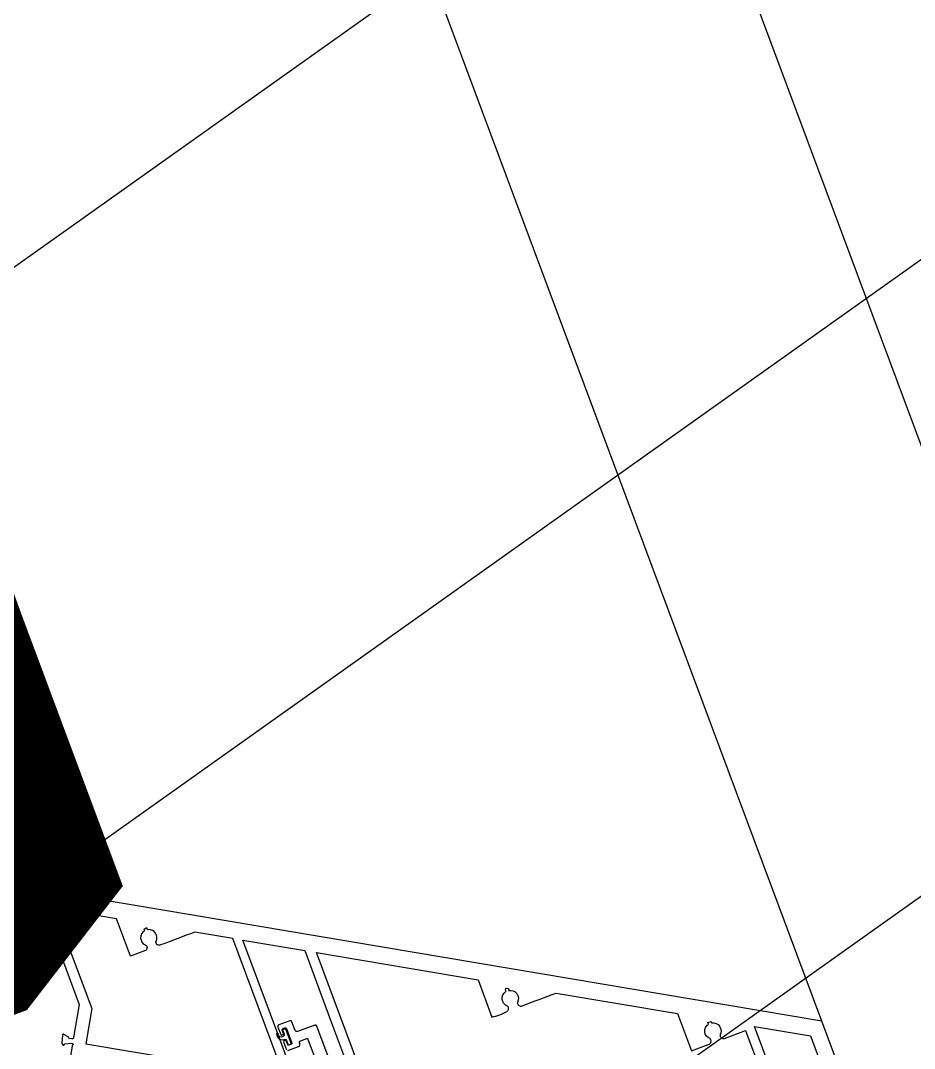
# Model space of a CAD drawing. Extents: x 12199666 to 24617114, y 1197707 to 2548648.
# Drawn here: x 12291274.5 to 12291547.8, y 1276846.9 to 1277161.4 of the extents above; entities that cross this region are included whole.
import ezdxf

# ---------------------------------------------------------------- set-up
doc = ezdxf.new("R2010")
doc.units = 0
doc.header["$LTSCALE"] = 10
doc.header["$MEASUREMENT"] = 0
doc.layers.add('TX-PLAN-T1-F11$0$_EDO-ALUMINIUM-SECTION', color=90, linetype='Continuous', lineweight=30)
doc.layers.add('TX-PLAN-T1-F11$0$板边线', color=36, linetype='Continuous', lineweight=30)
doc.layers.add('TX-PLAN-T1-F11$0$bangong', color=5, linetype='Continuous', true_color=0x0000ff)
for name, color, linetype in [('TX-PLAN-T1-F11$0$F-Alum', 4, 'Continuous'), ('TX-PLAN-T1-F11$0$F-concrete', 7, 'Continuous'), ('TX-PLAN-T1-F11$0$F-Gaskets', 8, 'Continuous'), ('TX-PLAN-T1-F11$0$F-Glass', 5, 'Continuous'), ('TX-PLAN-T1-F11$0$F-seslants', 8, 'Continuous'), ('TX-PLAN-T1-F11$0$F_MISC', 8, 'Continuous'), ('TX-PLAN-T1-F11$0$GLAZING', 8, 'Continuous'), ('TX-PLAN-T1-F11$0$TC', 4, 'Continuous')]:
    doc.layers.add(name, color=color, linetype=linetype)

# ---------------------------------------------------------------- blocks, each defined once
blk = doc.blocks.new('TX-PLAN-T1-F11$0$A$C57E61DF8')
at = {"layer": 'TX-PLAN-T1-F11$0$GLAZING'}
h = blk.add_hatch(dxfattribs=at)
h.set_pattern_fill('ANSI37', color=256, scale=10)
h.set_pattern_definition([(45, (33510.59369597723, 50850.56907076713), (-0.8838834764831844, 0.8838834764831844), []), (135, (33510.59369597723, 50850.56907076713), (-0.8838834764831844, -0.8838834764831843), [])])
h.paths.add_polyline_path([(0, -11.16902688858681), (-0.2901045945036458, -10.95144844270544), (-0.652735337644117, -10.1536608078095), (-0.9428399321477627, -10.0086085105504), (-1.305470675288234, -10.1536608078095), (-1.59557526979188, -10.95144844270544), (-1.958206012932351, -11.16902688858681), (-2.320836756065546, -10.95144844270544), (-2.610941350576468, -10.1536608078095), (-2.973572093709663, -10.0086085105504), (-3.336202836850134, -10.1536608078095), (-3.62630743135378, -10.95144844270544), (-3.988938174494251, -11.16902688858681), (-4.279042768997897, -10.95144844270544), (-5.004304255271563, -10.0086085105504), (-5.511987295663857, -10.66134384819452), (-6.164722633307974, -11.16902688858681), (-6.599879525070719, -11.16902688858681), (-6.889984119574365, -11.02397459133499), (-6.962510268203914, -10.80639614545362), (-6.309774930559797, -10.08113465917995), (-5.65703959291568, -8.703137835262169), (-5.584513444286131, -8.195454794869875), (-5.439461147034308, -3.481255134109233), (-5.149356552523386, -3.191150539598311), (-2.103258310184174, -3.191150539598311), (-2.103258310184174, -1.958206012939627), (-2.175784458813723, -1.740627567058254), (-3.191150539591035, -1.595575269799156), (-3.263676688220585, -1.377996823917783), (-3.191150539591035, -1.160418378036411), (-1.958206012932351, 0), (0, 0), (2.0307321615619, 0), (3.263676688227861, -1.160418378036411), (3.336202836850134, -1.377996823917783), (3.191150539598311, -1.595575269799156), (2.248310607443273, -1.740627567058254), (2.10325831019145, -1.958206012939627), (2.10325831019145, -3.191150539598311), (4.424095066256996, -3.191150539598311), (4.714199660767918, -3.481255134109233), (4.714199660767918, -10.0086085105504), (4.351568917634722, -10.95144844270544), (3.988938174494251, -11.16902688858681), (4.061464323123801, -11.16902688858681), (3.698833579990605, -10.95144844270544), (3.336202836850134, -10.1536608078095), (3.046098242346488, -10.0086085105504), (2.683467499206017, -10.1536608078095), (2.393362904702371, -10.95144844270544), (2.0307321615619, -11.16902688858681), (1.668101418428705, -10.95144844270544), (1.377996823917783, -10.1536608078095), (1.015366080784588, -10.0086085105504), (0.652735337644117, -10.1536608078095), (0.3626307431404712, -10.95144844270544)])
at = {"layer": 'TX-PLAN-T1-F11$0$GLAZING', "flags": 128}
blk.add_lwpolyline([(0, -11.16902688858681), (-0.2901045945036458, -10.95144844270544), (-0.652735337644117, -10.1536608078095), (-0.9428399321477627, -10.0086085105504), (-1.305470675288234, -10.1536608078095), (-1.59557526979188, -10.95144844270544), (-1.958206012932351, -11.16902688858681), (-2.320836756065546, -10.95144844270544), (-2.610941350576468, -10.1536608078095), (-2.973572093709663, -10.0086085105504), (-3.336202836850134, -10.1536608078095), (-3.62630743135378, -10.95144844270544), (-3.988938174494251, -11.16902688858681), (-4.279042768997897, -10.95144844270544), (-5.004304255271563, -10.0086085105504), (-5.511987295663857, -10.66134384819452), (-6.164722633307974, -11.16902688858681), (-6.599879525070719, -11.16902688858681), (-6.889984119574365, -11.02397459133499), (-6.962510268203914, -10.80639614545362), (-6.309774930559797, -10.08113465917995), (-5.65703959291568, -8.703137835262169), (-5.584513444286131, -8.195454794869875), (-5.439461147034308, -3.481255134109233), (-5.149356552523386, -3.191150539598311), (-2.103258310184174, -3.191150539598311), (-2.103258310184174, -1.958206012939627), (-2.175784458813723, -1.740627567058254), (-3.191150539591035, -1.595575269799156), (-3.263676688220585, -1.377996823917783), (-3.191150539591035, -1.160418378036411), (-1.958206012932351, 0), (0, 0), (2.0307321615619, 0), (3.263676688227861, -1.160418378036411), (3.336202836850134, -1.377996823917783), (3.191150539598311, -1.595575269799156), (2.248310607443273, -1.740627567058254), (2.10325831019145, -1.958206012939627), (2.10325831019145, -3.191150539598311), (4.424095066256996, -3.191150539598311), (4.714199660767918, -3.481255134109233), (4.714199660767918, -10.0086085105504), (4.351568917634722, -10.95144844270544), (3.988938174494251, -11.16902688858681), (4.061464323123801, -11.16902688858681), (3.698833579990605, -10.95144844270544), (3.336202836850134, -10.1536608078095), (3.046098242346488, -10.0086085105504), (2.683467499206017, -10.1536608078095), (2.393362904702371, -10.95144844270544), (2.0307321615619, -11.16902688858681), (1.668101418428705, -10.95144844270544), (1.377996823917783, -10.1536608078095), (1.015366080784588, -10.0086085105504), (0.652735337644117, -10.1536608078095), (0.3626307431404712, -10.95144844270544)], close=True, dxfattribs=at)
blk = doc.blocks.new('*U161')
at = {"layer": 'TX-PLAN-T1-F11$0$F-Glass'}
blk.add_lwpolyline([(-14.03999967124323, 918.7199344715276), (-14.04000000000174, 1.000000001268106), (-13.04000000000174, 1.268105620511051e-09), (-9.040000000001742, 1.988681219700084e-09), (-8.040000000001742, 1.000000001988681), (-8.039999671243232, 918.7199344722485)], dxfattribs=at)
at = {"layer": 'TX-PLAN-T1-F11$0$TC', "color": 9, "linetype": 'Continuous'}
blk.add_line((-9.040000000001742, 1.988681219700084e-09), (-9.039999671243232, 918.7199344722485), dxfattribs=at)
blk = doc.blocks.new('*U193')
at = {"layer": 'TX-PLAN-T1-F11$0$F-seslants'}
h = blk.add_hatch(dxfattribs=at)
h.set_pattern_fill('ANSI37', color=256, scale=9.999999999999995, angle=30.01599999542883)
h.set_pattern_definition([(75.01599999542881, (4991.440716315294, 60834.71968068821), (-1.207497580646402, 0.3231866221443672), []), (165.0159999954287, (4991.440716315294, 60834.71968068821), (-0.3231866221443678, -1.207497580646402), [])])
edge = h.paths.add_edge_path()
edge.add_ellipse((1467.036087786313, 29.72803618739999), major_axis=(7.256414573330562, 3.703351044024382), ratio=0.9999999999998387, start_angle=125.97270517974829, end_angle=191.3846610702238, ccw=False)
edge.add_line((1459.776560871862, 33.4252825131116), (1450.085038973717, 27.82627064462577))
edge.add_line((1450.085038973717, 27.82627064461121), (1454.098940327764, 20.87847096497717))
edge.add_line((1454.098940327764, 20.87847096499172), (1460.653472634498, 24.66517284348083))
at = {"layer": 'TX-PLAN-T1-F11$0$F-Alum'}
for p, q in [((1440, 265.6072033145756), (565.2086709728464, -239.7795756130945)), ((1440.187627268955, 22.10831156701897, 0.1121451943342487), (662.3704166945536, -427.2543210180593, 0.1121451943342487))]:
    blk.add_line(p, q, dxfattribs=at)
for points in [[(1494, 115.2447885326255), (1465.929928969359, 99.028072259287), (1445, 86.93637789456989), (1445, 106.1279798812466), (1464.666924478952, 117.4900079243525), (1481.249208494788, 127.069969254997, -0.4142135623730994)], [(1465.774055860937, 280.4974595813837), (1440, 265.6072033145756), (1440, 21.99991504089849), (1444.002493310021, 24.31224614733947, 0.3603184586566609), (1444.027835587505, 24.76468959132035, 0.3483424863932431), (1443.633365467656, 24.95118220438599), (1442.474897964392, 24.2819092698337), (1441.498628415633, 25.97176775438129, -0.4142135623732078), (1441.864272338804, 27.33789531845832), (1446.521861422108, 30.02869010093855, -0.4142135623767644), (1447.887988986215, 29.6630461775494), (1448.864258535206, 27.97318769300182), (1447.705791031942, 27.30391475849319, 0.3614188195622616), (1447.677687390475, 26.86233261562302, 0.362149945380109), (1448.074918874074, 26.66497870144667), (1472.684254783671, 40.88236024914659, -0.1317235214152546), (1472.684254783671, 40.88236024914659), (1483, 40.88236024914659, -0.4142135623730951), (1483.5, 40.38236024914659), (1483.5, 39.68236024913494, -0.3595080000050208), (1483.256750599947, 39.38777684913657, 0.2637249999957617), (1483.031593499938, 39.19579954913934), (1482.518092199927, 37.78496624913532, 0.08748899999926876), (1482.5, 37.6823602491495, 0.4142139999922937), (1482.800000000047, 37.38236024914659, 0.0218199999991916), (1482.826146699954, 37.38350184913725), (1485.191682900069, 37.59045944914396, 0.1763269999977475), (1485.377668200061, 37.6771858491411), (1485.741421299987, 38.04093884913891, 0.1989119999937815), (1485.800000000047, 38.18236024913494, 0.06554300000265326), (1485.793185099959, 38.23412404913688, 0.2679490000043043), (1485.651763800066, 38.37554544914747), (1485.482703899965, 38.4208448491554, -0.2679489999930053), (1485.341282499954, 38.56226624913688), (1484.810222199885, 40.54421024913609, -0.06554300000210941), (1484.800000000047, 40.62185594913899), (1484.800000000047, 40.78194364529918, -0.0005211277992409814), (1484.800001086202, 40.78298590004852, -0.6877325381653175), (1485.323606800055, 40.98236024913786, 0.213421999999727), (1485.547213600017, 40.88236024914659), (1491.899999999907, 40.88236024914659, -0.4142139999965558)], [(1490, 135.8172538467334), (1445, 109.8197338729951), (1445, 159.9150381517538), (1455.503359522438, 165.9602894831769, 0.07461558346748136), (1453.031493918272, 170.2374879150011, 0.4853178694831812), (1451.451802424155, 170.1340042633528, -0.6256886145417149), (1447.113803882152, 168.9076134604984), (1446.892490705475, 168.7794332090125, -1.655974739802299), (1446.655068055261, 169.6587571866112, -0.6368250069020726), (1449.784389937529, 172.9375852977391, 0.07194839189042587), (1449.868215703871, 172.9286634906312, 0.5771860385559233), (1450.563630494056, 174.5289933406893, 0.0007841221836040147), (1445, 184.1364825371129), (1445, 221.7166408364719), (1455.52280507097, 227.8077234768425), (1452.635612724582, 232.8052638775553, 0.5479665222615213), (1450.937530968105, 232.8404377442203, -0.6255792996988575), (1446.608517584391, 231.6257244222943), (1446.175407893723, 231.3748757831054), (1445.674220557092, 232.2402145917004), (1446.107330299448, 232.4910632607643, -0.6255790962345423), (1449.315178479766, 235.6415536382992, 0.561552977266343), (1450.108756007161, 237.1682269446901), (1446.665558113717, 243.109286219973), (1446.665558113717, 243.109286219973), (1490, 268.1431585114769)]]:
    blk.add_lwpolyline(points, format="xyb", dxfattribs=at)
blk.add_lwpolyline([(1494, 273.9186768197251), (1445, 245.610266181684), (1445, 262.930862276582), (1484.281641310547, 285.6247568214894)], dxfattribs=at)
blk.add_lwpolyline([(1484.210649064044, 106.494777138214), (1445, 83.84189642302226), (1445, 83.84189642302226), (1445, 83.84189642302226), (1445, 72.08022461656947, -0.001343357152830986), (1450.620146083878, 62.40173369116383, -0.5385290685890692), (1450.034441746306, 60.86779844402918, -0.1914545974145042), (1449.760999691207, 60.8800093652826, 0.5753674053899545), (1446.596464510076, 57.93532323281397, -0.750916684608722), (1446.447855447885, 57.56744387958315, 0.9828373752659911), (1446.465679941, 57.03734539393918, 0.06139491508169652), (1446.737663720967, 56.57967846324027), (1447.165597603656, 56.82752937590703, 0.5795967532811561), (1451.412303901277, 57.71536364282656, -0.06635213383699295), (1451.517766597448, 58.07544157392113, -0.5866754733801788), (1453.223359374795, 57.89574241894297, -9.391089595755726e-07), (1455.546211909503, 53.8750372062932), (1445, 47.78225154546089), (1445, 32.57040449458873), (1449.17530019884, 34.98257005709456), (1450.926160528325, 31.95194844658545), (1473.307840737049, 44.88236024914659), (1484.210649064044, 44.88236024914659)], format="xyb", close=True, dxfattribs=at)
at = {"layer": 'TX-PLAN-T1-F11$0$F-concrete'}
blk.add_line((1584.681085966993, 453.1325564104918), (460.0439042765647, -196.5958346435655), dxfattribs=at)
blk.add_line((1584.681085966993, 453.1325564104918), (460.0439042765647, -196.5958346435655), dxfattribs=at)
at = {"layer": 'TX-PLAN-T1-F11$0$F-seslants'}
blk.add_ellipse((1467.036087786313, 29.72803618739999), major_axis=(7.256414573330554, 3.703351044024375), ratio=0.9999999999998387, start_param=2.198233407857089, end_param=3.463782735719024, dxfattribs=at)
at = {"layer": 'TX-PLAN-T1-F11$0$F_MISC'}
for name, p, rotation in [('TX-PLAN-T1-F11$0$A$C57E61DF8', (1444.429767708527, 28.19133230048465, 0.0001181830112269977), 30.01599997489868), ('*U161', (1456.811700079124, 31.73098348452186), 120.0159999954288)]:
    blk.add_blockref(name, p, dxfattribs=dict(at, rotation=rotation))
blk = doc.blocks.new('*U192')
at = {"layer": 'TX-PLAN-T1-F11$0$F-Alum', "flags": 128}
for points in [[(6, 136.0925112746481), (-32.85404102434404, 113.6456511076249, 0.414213562372367), (-33.0368629861623, 112.9625873255427), (-30.20133781293407, 108.0544794398011, -0.4142135623723672), (-30.3841597745195, 107.3714156578208), (-32.87624754663557, 105.9316800661327, 0.4142135623747425), (-33.059069508221, 105.2486162841087), (-31.26550941332243, 102.1440815297537, 0.4142135623736281), (-30.58244563126937, 101.9612595681101), (-28.49585987767205, 103.1667274525971, 0.4142135623747425), (-28.38616670062765, 103.5765657218581, 0.4499788340619634), (-28.95462026074529, 103.9608115522424), (-29.85007986496203, 103.4434842423361, -0.4142135623688695), (-30.53314364701509, 103.6263062039798), (-30.72104240115732, 103.9515466097218, -0.4142135623716423), (-30.53822043957189, 104.6346103917313), (-26.4664244367741, 106.9869792339159, -0.4142135623745478), (-26.05658616754226, 106.8772860569152), (-25.66859068535268, 106.2056913537672, -0.4142135623723672), (-25.77828386216424, 105.7958530845644), (-26.84692061529495, 105.1784774105472, 0.414213562372367), (-26.95661379233934, 104.7686391413154, 0.3892172556233508), (-26.38816023222171, 104.3843933109747), (-24.12839732971042, 105.689909559529, 0.4142135623673475)], [(-24.01870415266603, 106.09974782879), (-25.782980784541, 109.1535948307283, 0.5479023864882148), (-26.77834252780303, 109.3200882933597, -0.297523596281059), (-27.46824976732023, 109.3207830539468), (-28.56268278509378, 111.215174744153, -0.4450276250246835), (-28.42859366070479, 111.5827852300135), (3.858975284500048, 130.2360456410388)]]:
    blk.add_lwpolyline(points, format="xyb", dxfattribs=at)
at = {"layer": 'TX-PLAN-T1-F11$0$F-Gaskets'}
blk.add_lwpolyline([(-25.80828400561586, 106.208709546132), (-26.05842992803082, 106.6416957122856, 0.414213562373095), (-26.39992766571231, 106.7330975520599), (-30.29645680682734, 104.4819843484293, 0.414213562373095), (-30.38785864645615, 104.1404866105586), (-30.13771272427402, 103.707500444405, 0.4142135623732282), (-29.79621498659253, 103.6160986047034), (-28.71379286539741, 104.2414383982687, -0.414213562373095), (-28.03079738980159, 104.0586347187636), (-27.88082883949392, 103.7990490054653, -0.5173964972509594), (-28.34103844873607, 102.4226125171699, 0.2759327187054382), (-28.54358346923254, 102.3332221567398, 0.7886358641544985), (-28.45449060853571, 101.9190313340805, 0.4573379824077483), (-27.09095197496936, 104.3431083625619), (-27.16491164593026, 104.5588765390858, -0.414213562373095), (-26.9821079664398, 105.2418720147398), (-25.89968584547751, 105.8672118083196, 0.414213562373095)], format="xyb", close=True, dxfattribs=at)
blk = doc.blocks.new('TX-PLAN-T1-F11$0$A$C21521A5F')
at = {"rotation": 90}
for name, p in [('*U192', (388.7170751225203, 3260.219757124782, 0.0004146164392175001)), ('*U193', (388.7170751225203, 1760.219757124782, 0.0004146164392175001))]:
    blk.add_blockref(name, p, dxfattribs=at)
blk = doc.blocks.new('TX-PLAN-T1-F11$0$标准层幕墙0118')
at = {"color": 3, "rotation": 180}
blk.add_blockref('TX-PLAN-T1-F11$0$A$C21521A5F', (-5561.283235622803, 27660.21975712452, -0.0004146164392191662), dxfattribs=at)
blk = doc.blocks.new('TX-PLAN-T1-F11')
at = {"layer": 'TX-PLAN-T1-F11$0$bangong'}
h = blk.add_hatch(dxfattribs=at)
h.set_pattern_fill('ANSI31', color=256, scale=100)
h.set_pattern_definition([(35.42361568638237, (12267498.76065116, 1237188.209494983), (-92.0142139200649, 129.363622926511), [])])
h.paths.add_polyline_path([(12311684.18336611, 1287370.210507017), (12310206.36976081, 1278610.927855134), (12302958.7966133, 1279833.690537009), (12302775.84162168, 1278749.276510726), (12300113.46885065, 1279198.456067521), (12299082.01873722, 1273084.854827092), (12299673.66233511, 1272985.036269651), (12298342.75916021, 1265096.519714597), (12297751.20815149, 1265196.322650944), (12297252.11954068, 1262238.129415706), (12297843.6397387, 1262138.331677556), (12297460.90569874, 1259869.79413769), (12299531.67664484, 1259520.426090187), (12299348.73406536, 1258436.086736571), (12307533.15646735, 1257055.260102745), (12306093.66360394, 1248523.111785988), (12305034.8156649, 1248138.598779066), (12304987.2896874, 1248120.884374847), (12304730.88532002, 1248810.1552251), (12304726.2279362, 1248813.755302423), (12304668.76189766, 1248792.335929501), (12303555.71862895, 1248388.142278736), (12303508.19265145, 1248370.427874517), (12303251.78828407, 1249059.69872477), (12303247.13090024, 1249063.298802093), (12303189.66486171, 1249041.879429172), (12302076.62159299, 1248637.685778406), (12302029.09561549, 1248619.971374187), (12301772.69124811, 1249309.242224441), (12301768.03386428, 1249312.842301764), (12301710.56782575, 1249291.422928842), (12300597.52455704, 1248887.229278077), (12300549.99857954, 1248869.514873858), (12300293.59421215, 1249558.785724111), (12300288.93682833, 1249562.385801434), (12300231.47078979, 1249540.966428512), (12299118.42752108, 1249136.772777747), (12299070.90154358, 1249119.058373528), (12298814.4971762, 1249808.329223781), (12298809.83979237, 1249811.929301104), (12298752.37375384, 1249790.509928182), (12297639.33048512, 1249386.316277418), (12297591.80450763, 1249368.601873198), (12297335.40014024, 1250057.872723451), (12297330.74275642, 1250061.472800774), (12297273.27671788, 1250040.053427853), (12296160.23344917, 1249635.859777088), (12296112.70747167, 1249618.145372869), (12295856.30310429, 1250307.416223122), (12295851.64572046, 1250311.016300445), (12295794.17968193, 1250289.596927523), (12294681.13641321, 1249885.403276758), (12294633.61043572, 1249867.688872539), (12294377.20606833, 1250556.959722792), (12294372.54868451, 1250560.559800115), (12294315.08264597, 1250539.140427193), (12293202.03937726, 1250134.946776428), (12293154.51339976, 1250117.232372209), (12292896.37247753, 1250811.171460559), (12292836.97187973, 1250784.745247274), (12291908.2772282, 1250382.531343024), (12291867.16237681, 1250364.240115792), (12291547.28495182, 1251083.257633011), (12291482.39475784, 1251070.585970619), (12290489.94021968, 1250886.969781256), (12290445.77444349, 1250878.345152928), (12290294.64825905, 1251652.245776173), (12290228.30317677, 1251656.873738757), (12289222.19786628, 1251737.079845253), (12289177.30695085, 1251740.211252583), (12289232.17744772, 1252526.818223604), (12289169.30588734, 1252548.50358447), (12288218.47681304, 1252887.037167406), (12288175.93617847, 1252901.710081621), (12288433.044248, 1253647.133946957), (12288377.95346105, 1253684.391069287), (12287547.54072607, 1254258.059618989), (12287510.26477772, 1254283.268817198), (12287951.9962696, 1254936.441525879), (12287908.46045644, 1254986.717971193), (12287255.35459211, 1255756.220177345), (12287225.89705826, 1255790.238609117), (12287822.05035732, 1256306.464815688), (12287791.11153031, 1256365.586334077), (12287330.16118586, 1257267.991576919), (12287309.29652999, 1257307.862194365), (12288006.71543675, 1257672.827836192), (12287983.76926086, 1257734.390134638), (12287579.57561009, 1258847.433403349), (12287561.86120587, 1258894.959380847), (12288251.13205613, 1259151.363748232), (12288254.73213345, 1259156.021132058), (12288233.31276053, 1259213.487170594), (12287829.11910976, 1260326.530439305), (12287811.40470554, 1260374.056416802), (12288500.6755558, 1260630.460784187), (12288504.27563312, 1260635.118168013), (12288482.8562602, 1260692.584206549), (12288078.66260943, 1261805.62747526), (12288060.94820521, 1261853.153452758), (12288750.21905547, 1262109.557820143), (12288753.81913279, 1262114.215203969), (12288732.39975987, 1262171.681242505), (12288328.2061091, 1263284.724511216), (12288310.49170488, 1263332.250488713), (12288999.76255514, 1263588.654856098), (12289003.36263246, 1263593.312239924), (12288981.94325954, 1263650.77827846), (12288577.74960877, 1264763.821547171), (12288560.03520455, 1264811.347524669), (12289249.30605481, 1265067.751892054), (12289252.90613213, 1265072.40927588), (12289231.48675921, 1265129.875314416), (12288827.29310844, 1266242.918583128), (12288809.57870422, 1266290.444560624), (12289498.84955448, 1266546.848928009), (12289502.4496318, 1266551.506311836), (12289481.03025888, 1266608.972350372), (12289076.83660812, 1267722.015619083), (12289059.12220389, 1267769.54159658), (12289748.39305415, 1268025.945963965), (12289751.99313147, 1268030.603347791), (12289730.57375855, 1268088.069386327), (12289326.38010778, 1269201.112655038), (12289308.66570356, 1269248.638632536), (12289997.93655382, 1269505.042999921), (12290001.53663114, 1269509.700383747), (12289980.11725822, 1269567.166422283), (12289575.92360746, 1270680.209690994), (12289558.20920323, 1270727.735668491), (12290247.48005349, 1270984.140035876), (12290251.08013081, 1270988.797419702), (12290229.66075789, 1271046.263458238), (12289825.46710713, 1272159.306726949), (12289807.7527029, 1272206.832704447), (12290497.02355316, 1272463.237071831), (12290500.62363048, 1272467.894455658), (12290479.20425756, 1272525.360494193), (12290075.0106068, 1273638.403762905), (12290057.29620258, 1273685.929740402), (12290746.56705283, 1273942.334107787), (12290750.16713015, 1273946.991491613), (12290728.74775723, 1274004.457530149), (12290324.55410647, 1275117.500798861), (12290306.83970224, 1275165.026776358), (12290996.1105525, 1275421.431143743), (12290999.71062982, 1275426.088527569), (12290978.2912569, 1275483.554566104), (12290574.09760614, 1276596.597834816), (12290556.38320192, 1276644.123812313), (12291245.65405217, 1276900.528179698), (12291249.25412949, 1276905.185563524), (12291227.83475657, 1276962.65160206), (12290823.64110581, 1278075.694870772), (12290805.92670159, 1278123.220848269), (12291495.19755184, 1278379.625215654), (12291498.79762916, 1278384.28259948), (12291477.37825624, 1278441.748638015), (12291073.18460548, 1279554.791906727), (12291055.47020126, 1279602.317884224), (12291744.74105151, 1279858.722251609), (12291748.34112883, 1279863.379635435), (12291726.92175591, 1279920.845673971), (12291322.72810515, 1281033.888942682), (12291305.01370093, 1281081.41492018), (12291994.28455118, 1281337.819287565), (12291997.8846285, 1281342.47667139), (12291976.46525558, 1281399.942709927), (12291572.27160482, 1282512.985978638), (12291554.5572006, 1282560.511956135), (12292243.82805085, 1282816.91632352), (12292247.42812817, 1282821.573707346), (12292226.00875525, 1282879.039745882), (12291821.81510449, 1283992.083014593), (12291804.10070027, 1284039.608992091), (12292498.03978862, 1284297.749914323), (12292471.61357533, 1284357.150512126), (12292069.39967108, 1285285.845163663), (12292051.10844385, 1285326.960015052), (12292770.12596107, 1285646.837440036), (12292757.45429868, 1285711.727634011), (12292573.83810931, 1286704.182172203), (12292565.21348099, 1286748.347948364), (12293339.11410423, 1286899.474132803), (12293343.74206681, 1286965.819215085), (12293423.94817331, 1287971.924525595), (12293427.07958064, 1288016.815441009), (12294213.68655166, 1287961.944944136), (12294235.37191253, 1288024.816504517), (12294573.90549546, 1288975.645578815), (12294588.57840968, 1289018.186213379), (12295334.00227501, 1288761.078143854), (12295371.25939735, 1288816.168930813), (12295944.92794704, 1289646.581665778), (12295970.13714526, 1289683.857614139), (12296623.30985394, 1289242.126122254), (12296673.58629925, 1289285.661935416), (12297443.0885054, 1289938.767799751), (12297477.10693717, 1289968.225333601), (12297993.33314375, 1289372.072034538), (12298052.45466213, 1289403.010861539), (12298954.85990498, 1289863.961205998), (12298994.73052242, 1289884.825861866), (12299359.69616425, 1289187.406955099), (12299421.2584627, 1289210.353130996), (12300534.30173141, 1289614.546781761), (12300581.8277089, 1289632.261185981), (12300838.23207629, 1288942.990335727), (12300842.88946012, 1288939.390258404), (12300900.35549865, 1288960.809631326), (12302013.39876736, 1289365.003282091), (12302060.92474486, 1289382.71768631), (12302317.32911224, 1288693.446836057), (12302321.98649607, 1288689.846758734), (12302379.45253461, 1288711.266131656), (12303492.49580332, 1289115.459782421), (12303540.02178081, 1289133.17418664), (12303796.4261482, 1288443.903336386), (12303801.08353203, 1288440.303259063), (12303858.54957056, 1288461.722631985), (12304971.59283927, 1288865.91628275), (12305019.11881677, 1288883.63068697), (12305275.52318416, 1288194.359836716), (12305280.18056798, 1288190.759759393), (12305337.64660652, 1288212.179132315), (12306450.68987523, 1288616.37278308), (12306498.21585273, 1288634.0871873), (12306754.62022011, 1287944.816337046), (12306759.27760394, 1287941.216259723), (12306816.74364247, 1287962.635632645), (12307929.78691119, 1288366.82928341), (12307977.31288868, 1288384.543687629), (12308233.71725607, 1287695.272837376), (12308238.37463989, 1287691.672760052), (12308295.84067843, 1287713.092132974), (12309408.88394714, 1288117.285783739), (12309456.40992464, 1288135.000187959), (12309712.81429202, 1287445.729337705), (12309717.47167585, 1287442.129260382), (12309774.93771438, 1287463.548633304), (12310887.9809831, 1287867.74228407), (12310935.50696059, 1287885.456688289), (12311191.91132798, 1287196.185838035), (12311196.5687118, 1287192.585760712), (12311254.03475034, 1287214.005133634)])
at = {"layer": 'TX-PLAN-T1-F11$0$bangong', "const_width": 100}
blk.add_lwpolyline([(12290479.20425756, 1272525.360494195), (12290075.0106068, 1273638.403762907), (12290057.29620258, 1273685.929740404), (12290746.56705283, 1273942.334107789), (12290750.16713015, 1273946.991491615), (12290728.74775723, 1274004.457530151), (12290324.55410647, 1275117.500798863), (12290306.83970224, 1275165.02677636), (12290996.1105525, 1275421.431143745), (12290999.71062982, 1275426.088527571), (12290978.2912569, 1275483.554566107), (12290574.09760614, 1276596.597834818), (12290556.38320192, 1276644.123812315), (12291245.65405217, 1276900.5281797), (12291249.25412949, 1276905.185563526), (12291227.83475657, 1276962.651602062), (12290823.64110581, 1278075.694870774), (12290805.92670159, 1278123.220848271), (12291495.19755184, 1278379.625215656), (12291498.79762916, 1278384.282599482), (12291477.37825624, 1278441.748638018), (12291073.18460548, 1279554.791906729)], dxfattribs=at)
at = {"layer": 'TX-PLAN-T1-F11$0$板边线', "elevation": -0.0004146164392175855}
blk.add_lwpolyline([(12290478.12895199, 1273461.156413168), (12291181.24941112, 1273723.198103489), (12290727.67245166, 1274940.253449124), (12291427.40326977, 1275201.0318747), (12291428.60628253, 1275208.16238545), (12290977.21595138, 1276419.350485101), (12291680.33641046, 1276681.3921754), (12291226.75945106, 1277898.447521057), (12291929.87991013, 1278160.489211355), (12291476.30295073, 1279377.544557012), (12292179.42340981, 1279639.586247277), (12291725.8464504, 1280856.641592968), (12292428.96690948, 1281118.683283233), (12291975.38995007, 1282335.738628923), (12292678.51040915, 1282597.780319188), (12292224.93344974, 1283814.835664878), (12292924.66426779, 1284075.614090432)], dxfattribs=at)
at = {"layer": 'TX-PLAN-T1-F11$0$_EDO-ALUMINIUM-SECTION', "rotation": 350.4236156863823}
blk.add_blockref('TX-PLAN-T1-F11$0$标准层幕墙0118', (12293055.45042718, 1251790.443008234), dxfattribs=at)

msp = doc.modelspace()

# ---------------------------------------------------------------- block references
msp.add_blockref('TX-PLAN-T1-F11', (0, 0))

doc.saveas('drawing.dxf')
